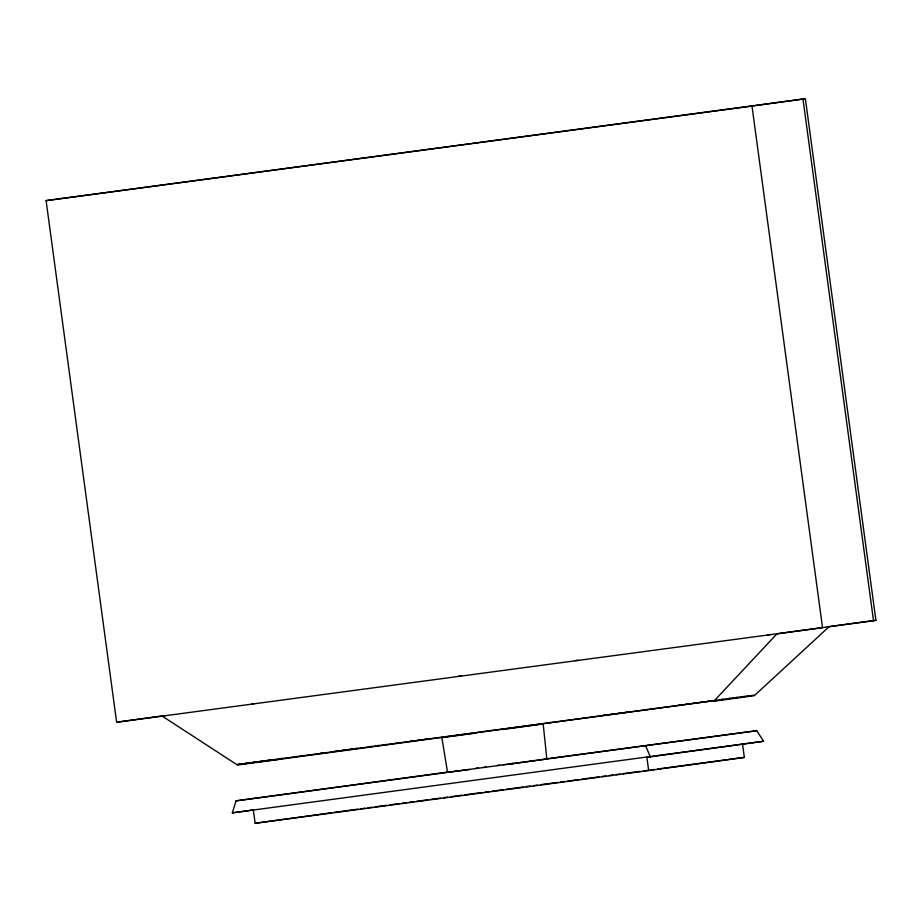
<?xml version="1.0" encoding="UTF-8"?>
<svg xmlns="http://www.w3.org/2000/svg" width="922" height="922" viewBox="0 0 922 922"><rect width="100%" height="100%" fill="white"/><g stroke="black" fill="none" stroke-linecap="round" stroke-linejoin="round"><path stroke-width="1.38" d="M544.061 759.186L756.755 730.708L763.589 741.288L232.321 812.858L236.055 800.861L449.844 771.806M716.578 700.351L713.859 701.227L776.969 633.794L875.9 620.333L805.379 98.723L46.1 200.616L116.621 722.226L822.528 627.686L752.006 106.076L805.379 98.723M829.201 626.603L754.334 695.661L713.859 701.227M506.95 764.442L546.838 758.99L543.185 723.977L502.478 729.533M101.42 193.009L103.817 192.686M116.621 722.226L162.906 715.852M165.384 715.691L162.226 716.129L237.45 765.029L754.265 695.165M238.775 764.35L241.576 763.969M245.759 763.393L248.548 763.001M252.732 762.425L255.532 762.045M259.716 761.468L262.505 761.088M266.7 760.512L269.489 760.12M277.925 759.463L237.38 764.545L713.789 700.743M720.774 699.775L723.563 699.395M726.352 699.003L730.547 698.427M733.336 698.046L737.519 697.47M740.308 697.09L744.503 696.513M747.293 696.122L750.082 695.741M236.055 800.861L756.755 730.708M232.321 812.858L253.562 809.942M253.354 810.012L255.14 823.277L331.125 812.812M333.948 812.42L357.955 809.147M648.673 770.573L744.354 757.4L742.567 744.135L646.875 757.308L648.673 770.573L255.14 823.277M483.335 767.473L486.067 767.104M46.1 200.616L752.006 106.076M251.545 703.97L254.391 703.59M458.361 676.275L461.207 675.884M575.316 660.601L578.175 660.221M767.876 634.82L770.723 634.44M827.391 626.845L875.9 620.333M279.285 758.783L282.144 758.391M293.553 756.87L296.4 756.489M300.687 755.913L303.534 755.533M307.81 754.957L310.668 754.576M320.649 753.239L323.507 752.859M334.917 751.326L337.763 750.946M342.05 750.37L344.897 749.989M349.184 749.413L352.031 749.033M354.889 748.652L357.736 748.272M369.146 746.739L372.004 746.359M376.28 745.783L379.138 745.402M383.414 744.838L386.26 744.446M396.253 743.109L399.099 742.729M410.509 741.207L413.367 740.827M417.643 740.251L420.501 739.87M424.777 739.294L427.635 738.914M547.449 722.86L550.296 722.479M561.705 720.958L564.564 720.578M568.839 720.001L571.698 719.621M575.973 719.045L578.832 718.664M583.107 718.088L585.954 717.708M603.08 715.414L605.927 715.034M610.203 714.458L613.061 714.077M617.337 713.501L620.195 713.121M624.471 712.545L627.317 712.164M644.443 709.871L647.29 709.491M651.566 708.914L654.424 708.534M658.7 707.969L661.558 707.577M665.834 707.013L668.692 706.632M678.673 705.284L681.531 704.904M685.807 704.339L688.653 703.947M692.941 703.382L695.787 703.002M700.063 702.426L702.921 702.045M707.197 701.469L710.055 701.089M720.036 699.752L722.894 699.372M727.17 698.795L730.017 698.415M732.875 698.035L737.151 697.458M741.438 696.882L744.284 696.502M747.143 696.122L749.989 695.741M476.259 733.059L441.857 737.623L447.539 772.359L469.598 769.455M455.56 771.046L458.407 770.665M475.545 768.372L478.391 767.98M496.946 765.502L499.805 765.122M509.797 763.785L512.655 763.393M531.21 760.915L534.068 760.535M503.216 764.787L506.051 764.407M510.304 763.831L513.128 763.451M742.187 744.158L763.589 741.288M360.813 808.767L365.089 808.191M367.936 807.81L372.223 807.234M375.07 806.854L386.479 805.332M389.326 804.941L399.307 803.604M402.165 803.223L406.441 802.659M409.287 802.267L413.563 801.702M416.421 801.322L427.82 799.789M430.678 799.409L440.658 798.072M443.505 797.691L447.781 797.115M450.639 796.735L462.049 795.202M464.895 794.822L482.01 792.528M484.857 792.148L489.133 791.583M491.991 791.191L503.389 789.67M506.247 789.29L523.35 786.996M526.208 786.616L530.484 786.04M533.331 785.659L537.618 785.083M540.465 784.703L557.58 782.409M560.426 782.029L564.702 781.453M567.56 781.072L578.958 779.551M581.817 779.171L598.92 776.877M601.778 776.497L606.054 775.921M608.9 775.54L613.176 774.964M616.034 774.584L620.31 774.007M623.157 773.627L640.271 771.334M643.13 770.953L647.405 770.377M650.252 769.997L654.528 769.432M657.386 769.04L744.354 757.4M530.369 761.146L533.17 760.777M542.297 724.07L543.185 723.977M545.974 759.083L546.838 758.99M645.746 745.99L650.321 756.881M802.981 99.057L873.503 620.667"/></g></svg>
